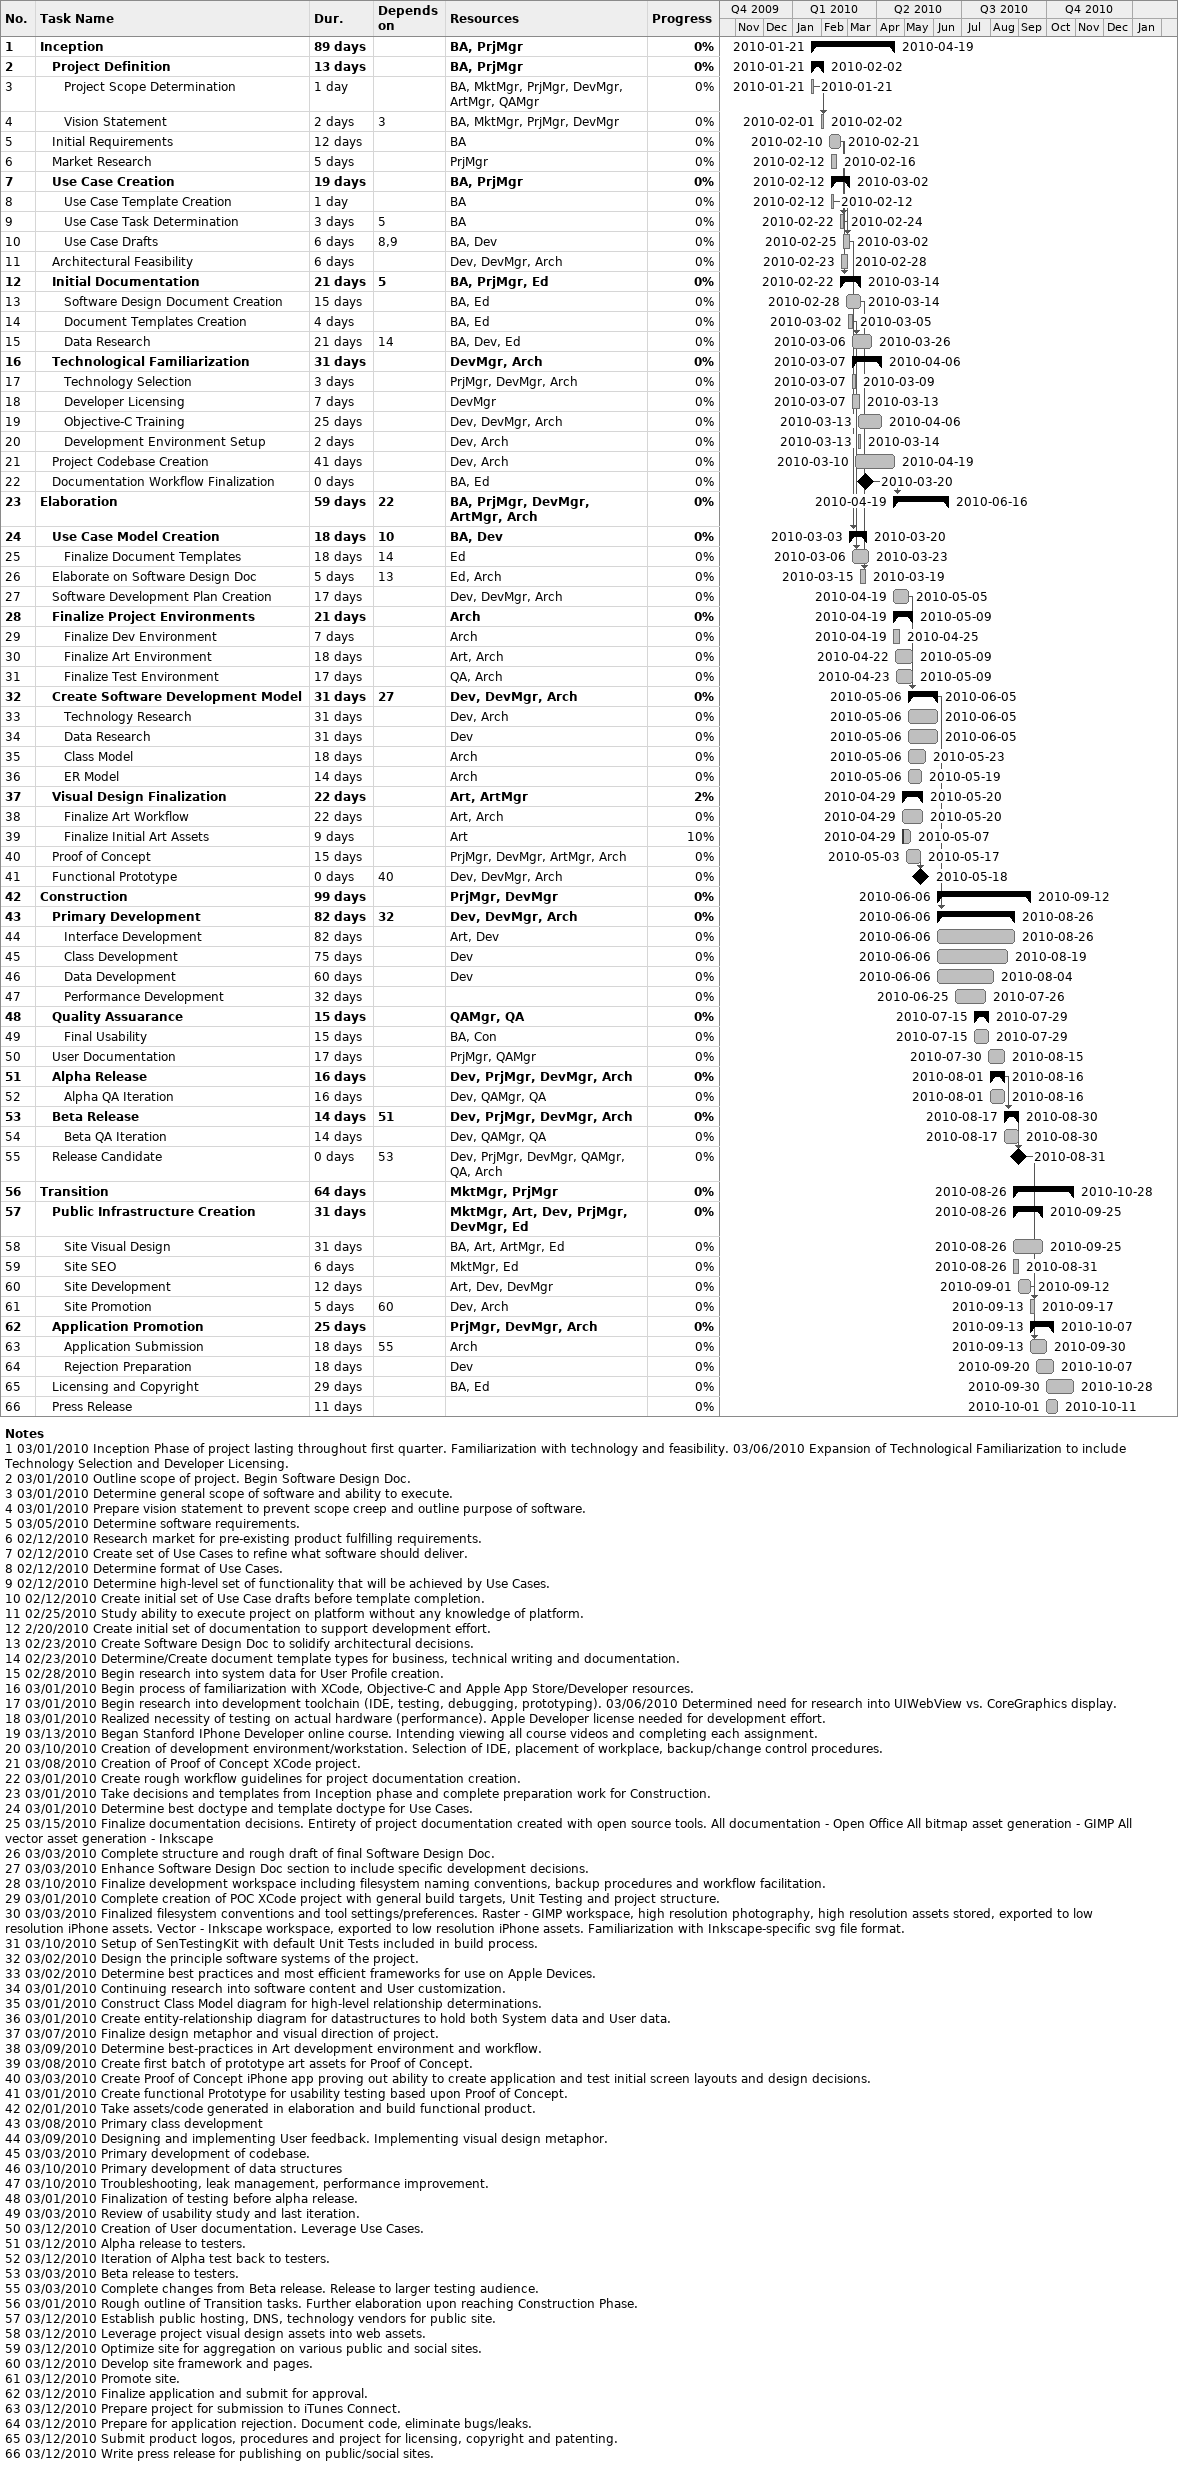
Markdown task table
| ID | Level | Task | Duration | Start | Finish | Predecessors | Resources | % complete |
|---|---|---|---|---|---|---|---|---|
| 1 | 1 | **Inception** | 89d | 2010-01-21 | 2010-04-19 |  | BA, PrjMgr | 0 |
| 2 | 2 | **Project Definition** | 13d | 2010-01-21 | 2010-02-02 |  | BA, PrjMgr | 0 |
| 3 | 3 | Project Scope Determination | 1d | 2010-01-21 | 2010-01-21 |  | BA, MktMgr, PrjMgr, DevMgr, ArtMgr, QAMgr | 0 |
| 4 | 3 | Vision Statement | 2d | 2010-02-01 | 2010-02-02 | 3 | BA, MktMgr, PrjMgr, DevMgr | 0 |
| 5 | 2 | Initial Requirements | 12d | 2010-02-10 | 2010-02-21 |  | BA | 0 |
| 6 | 2 | Market Research | 5d | 2010-02-12 | 2010-02-16 |  | PrjMgr | 0 |
| 7 | 2 | **Use Case Creation** | 19d | 2010-02-12 | 2010-03-02 |  | BA, PrjMgr | 0 |
| 8 | 3 | Use Case Template Creation | 1d | 2010-02-12 | 2010-02-12 |  | BA | 0 |
| 9 | 3 | Use Case Task Determination | 3d | 2010-02-22 | 2010-02-24 | 5 | BA | 0 |
| 10 | 3 | Use Case Drafts | 6d | 2010-02-25 | 2010-03-02 | 8, 9 | BA, Dev | 0 |
| 11 | 2 | Architectural Feasibility | 6d | 2010-02-23 | 2010-02-28 |  | Dev, DevMgr, Arch | 0 |
| 12 | 2 | **Initial Documentation** | 21d | 2010-02-22 | 2010-03-14 | 5 | BA, PrjMgr, Ed | 0 |
| 13 | 3 | Software Design Document Creation | 15d | 2010-02-28 | 2010-03-14 |  | BA, Ed | 0 |
| 14 | 3 | Document Templates Creation | 4d | 2010-03-02 | 2010-03-05 |  | BA, Ed | 0 |
| 15 | 3 | Data Research | 21d | 2010-03-06 | 2010-03-26 | 14 | BA, Dev, Ed | 0 |
| 16 | 2 | **Technological Familiarization** | 31d | 2010-03-07 | 2010-04-06 |  | DevMgr, Arch | 0 |
| 17 | 3 | Technology Selection | 3d | 2010-03-07 | 2010-03-09 |  | PrjMgr, DevMgr, Arch | 0 |
| 18 | 3 | Developer Licensing | 7d | 2010-03-07 | 2010-03-13 |  | DevMgr | 0 |
| 19 | 3 | Objective-C Training | 25d | 2010-03-13 | 2010-04-06 |  | Dev, DevMgr, Arch | 0 |
| 20 | 3 | Development Environment Setup | 2d | 2010-03-13 | 2010-03-14 |  | Dev, Arch | 0 |
| 21 | 2 | Project Codebase Creation | 41d | 2010-03-10 | 2010-04-19 |  | Dev, Arch | 0 |
| 22 | 2 | Documentation Workflow Finalization | 0d | 2010-03-20 | 2010-03-20 |  | BA, Ed | 0 |
| 23 | 1 | **Elaboration** | 59d | 2010-04-19 | 2010-06-16 | 22 | BA, PrjMgr, DevMgr, ArtMgr, Arch | 0 |
| 24 | 2 | **Use Case Model Creation** | 18d | 2010-03-03 | 2010-03-20 | 10 | BA, Dev | 0 |
| 25 | 3 | Finalize Document Templates | 18d | 2010-03-06 | 2010-03-23 | 14 | Ed | 0 |
| 26 | 2 | Elaborate on Software Design Doc | 5d | 2010-03-15 | 2010-03-19 | 13 | Ed, Arch | 0 |
| 27 | 2 | Software Development Plan Creation | 17d | 2010-04-19 | 2010-05-05 |  | Dev, DevMgr, Arch | 0 |
| 28 | 2 | **Finalize Project Environments** | 21d | 2010-04-19 | 2010-05-09 |  | Arch | 0 |
| 29 | 3 | Finalize Dev Environment | 7d | 2010-04-19 | 2010-04-25 |  | Arch | 0 |
| 30 | 3 | Finalize Art Environment | 18d | 2010-04-22 | 2010-05-09 |  | Art, Arch | 0 |
| 31 | 3 | Finalize Test Environment | 17d | 2010-04-23 | 2010-05-09 |  | QA, Arch | 0 |
| 32 | 2 | **Create Software Development Model** | 31d | 2010-05-06 | 2010-06-05 | 27 | Dev, DevMgr, Arch | 0 |
| 33 | 3 | Technology Research | 31d | 2010-05-06 | 2010-06-05 |  | Dev, Arch | 0 |
| 34 | 3 | Data Research | 31d | 2010-05-06 | 2010-06-05 |  | Dev | 0 |
| 35 | 3 | Class Model | 18d | 2010-05-06 | 2010-05-23 |  | Arch | 0 |
| 36 | 3 | ER Model | 14d | 2010-05-06 | 2010-05-19 |  | Arch | 0 |
| 37 | 2 | **Visual Design Finalization** | 22d | 2010-04-29 | 2010-05-20 |  | Art, ArtMgr | 2 |
| 38 | 3 | Finalize Art Workflow | 22d | 2010-04-29 | 2010-05-20 |  | Art, Arch | 0 |
| 39 | 3 | Finalize Initial Art Assets | 9d | 2010-04-29 | 2010-05-07 |  | Art | 10 |
| 40 | 2 | Proof of Concept | 15d | 2010-05-03 | 2010-05-17 |  | PrjMgr, DevMgr, ArtMgr, Arch | 0 |
| 41 | 2 | Functional Prototype | 0d | 2010-05-18 | 2010-05-18 | 40 | Dev, DevMgr, Arch | 0 |
| 42 | 1 | **Construction** | 99d | 2010-06-06 | 2010-09-12 |  | PrjMgr, DevMgr | 0 |
| 43 | 2 | **Primary Development** | 82d | 2010-06-06 | 2010-08-26 | 32 | Dev, DevMgr, Arch | 0 |
| 44 | 3 | Interface Development | 82d | 2010-06-06 | 2010-08-26 |  | Art, Dev | 0 |
| 45 | 3 | Class Development | 75d | 2010-06-06 | 2010-08-19 |  | Dev | 0 |
| 46 | 3 | Data Development | 60d | 2010-06-06 | 2010-08-04 |  | Dev | 0 |
| 47 | 3 | Performance Development | 32d | 2010-06-25 | 2010-07-26 |  |  | 0 |
| 48 | 2 | **Quality Assuarance** | 15d | 2010-07-15 | 2010-07-29 |  | QAMgr, QA | 0 |
| 49 | 3 | Final Usability | 15d | 2010-07-15 | 2010-07-29 |  | BA, Con | 0 |
| 50 | 2 | User Documentation | 17d | 2010-07-30 | 2010-08-15 |  | PrjMgr, QAMgr | 0 |
| 51 | 2 | **Alpha Release** | 16d | 2010-08-01 | 2010-08-16 |  | Dev, PrjMgr, DevMgr, Arch | 0 |
| 52 | 3 | Alpha QA Iteration | 16d | 2010-08-01 | 2010-08-16 |  | Dev, QAMgr, QA | 0 |
| 53 | 2 | **Beta Release** | 14d | 2010-08-17 | 2010-08-30 | 51 | Dev, PrjMgr, DevMgr, Arch | 0 |
| 54 | 3 | Beta QA Iteration | 14d | 2010-08-17 | 2010-08-30 |  | Dev, QAMgr, QA | 0 |
| 55 | 2 | Release Candidate | 0d | 2010-08-31 | 2010-08-31 | 53 | Dev, PrjMgr, DevMgr, QAMgr, QA, Arch | 0 |
| 56 | 1 | **Transition** | 64d | 2010-08-26 | 2010-10-28 |  | MktMgr, PrjMgr | 0 |
| 57 | 2 | **Public Infrastructure Creation** | 31d | 2010-08-26 | 2010-09-25 |  | MktMgr, Art, Dev, PrjMgr, DevMgr, Ed | 0 |
| 58 | 3 | Site Visual Design | 31d | 2010-08-26 | 2010-09-25 |  | BA, Art, ArtMgr, Ed | 0 |
| 59 | 3 | Site SEO | 6d | 2010-08-26 | 2010-08-31 |  | MktMgr, Ed | 0 |
| 60 | 3 | Site Development | 12d | 2010-09-01 | 2010-09-12 |  | Art, Dev, DevMgr | 0 |
| 61 | 3 | Site Promotion | 5d | 2010-09-13 | 2010-09-17 | 60 | Dev, Arch | 0 |
| 62 | 2 | **Application Promotion** | 25d | 2010-09-13 | 2010-10-07 |  | PrjMgr, DevMgr, Arch | 0 |
| 63 | 3 | Application Submission | 18d | 2010-09-13 | 2010-09-30 | 55 | Arch | 0 |
| 64 | 3 | Rejection Preparation | 18d | 2010-09-20 | 2010-10-07 |  | Dev | 0 |
| 65 | 2 | Licensing and Copyright | 29d | 2010-09-30 | 2010-10-28 |  | BA, Ed | 0 |
| 66 | 2 | Press Release | 11d | 2010-10-01 | 2010-10-11 |  |  | 0 |

Notes
- 1: 03/01/2010 Inception Phase of project lasting throughout first quarter. Familiarization with technology and feasibility. 03/06/2010 Expansion of Technological Familiarization to include Technology Selection and Developer Licensing.
- 2: 03/01/2010 Outline scope of project. Begin Software Design Doc.
- 3: 03/01/2010 Determine general scope of software and ability to execute.
- 4: 03/01/2010 Prepare vision statement to prevent scope creep and outline purpose of software.
- 5: 03/05/2010 Determine software requirements.
- 6: 02/12/2010 Research market for pre-existing product fulfilling requirements.
- 7: 02/12/2010 Create set of Use Cases to refine what software should deliver.
- 8: 02/12/2010 Determine format of Use Cases.
- 9: 02/12/2010 Determine high-level set of functionality that will be achieved by Use Cases.
- 10: 02/12/2010 Create initial set of Use Case drafts before template completion.
- 11: 02/25/2010 Study ability to execute project on platform without any knowledge of platform.
- 12: 2/20/2010 Create initial set of documentation to support development effort.
- 13: 02/23/2010 Create Software Design Doc to solidify architectural decisions.
- 14: 02/23/2010 Determine/Create document template types for business, technical writing and documentation.
- 15: 02/28/2010 Begin research into system data for User Profile creation.
- 16: 03/01/2010 Begin process of familiarization with XCode, Objective-C and Apple App Store/Developer resources.
- 17: 03/01/2010 Begin research into development toolchain (IDE, testing, debugging, prototyping). 03/06/2010 Determined need for research into UIWebView vs. CoreGraphics display.
- 18: 03/01/2010 Realized necessity of testing on actual hardware (performance). Apple Developer license needed for development effort.
- 19: 03/13/2010 Began Stanford IPhone Developer online course. Intending viewing all course videos and completing each assignment.
- 20: 03/10/2010 Creation of development environment/workstation. Selection of IDE, placement of workplace, backup/change control procedures.
- 21: 03/08/2010 Creation of Proof of Concept XCode project.
- 22: 03/01/2010 Create rough workflow guidelines for project documentation creation.
- 23: 03/01/2010 Take decisions and templates from Inception phase and complete preparation work for Construction.
- 24: 03/01/2010 Determine best doctype and template doctype for Use Cases.
- 25: 03/15/2010 Finalize documentation decisions. Entirety of project documentation created with open source tools. All documentation - Open Office All bitmap asset generation - GIMP All vector asset generation - Inkscape
- 26: 03/03/2010 Complete structure and rough draft of final Software Design Doc.
- 27: 03/03/2010 Enhance Software Design Doc section to include specific development decisions.
- 28: 03/10/2010 Finalize development workspace including filesystem naming conventions, backup procedures and workflow facilitation.
- 29: 03/01/2010 Complete creation of POC XCode project with general build targets, Unit Testing and project structure.
- 30: 03/03/2010 Finalized filesystem conventions and tool settings/preferences. Raster - GIMP workspace, high resolution photography, high resolution assets stored, exported to low resolution iPhone assets. Vector - Inkscape workspace, exported to low resolution iPhone assets. Familiarization with Inkscape-specific svg file format.
- 31: 03/10/2010 Setup of SenTestingKit with default Unit Tests included in build process.
- 32: 03/02/2010 Design the principle software systems of the project.
- 33: 03/02/2010 Determine best practices and most efficient frameworks for use on Apple Devices.
- 34: 03/01/2010 Continuing research into software content and User customization.
- 35: 03/01/2010 Construct Class Model diagram for high-level relationship determinations.
- 36: 03/01/2010 Create entity-relationship diagram for datastructures to hold both System data and User data.
- 37: 03/07/2010 Finalize design metaphor and visual direction of project.
- 38: 03/09/2010 Determine best-practices in Art development environment and workflow.
- 39: 03/08/2010 Create first batch of prototype art assets for Proof of Concept.
- 40: 03/03/2010 Create Proof of Concept iPhone app proving out ability to create application and test initial screen layouts and design decisions.
- 41: 03/01/2010 Create functional Prototype for usability testing based upon Proof of Concept.
- 42: 02/01/2010 Take assets/code generated in elaboration and build functional product.
- 43: 03/08/2010 Primary class development
- 44: 03/09/2010 Designing and implementing User feedback. Implementing visual design metaphor.
- 45: 03/03/2010 Primary development of codebase.
- 46: 03/10/2010 Primary development of data structures
- 47: 03/10/2010 Troubleshooting, leak management, performance improvement.
- 48: 03/01/2010 Finalization of testing before alpha release.
- 49: 03/03/2010 Review of usability study and last iteration.
- 50: 03/12/2010 Creation of User documentation. Leverage Use Cases.
- 51: 03/12/2010 Alpha release to testers.
- 52: 03/12/2010 Iteration of Alpha test back to testers.
- 53: 03/03/2010 Beta release to testers.
- 55: 03/03/2010 Complete changes from Beta release. Release to larger testing audience.
- 56: 03/01/2010 Rough outline of Transition tasks. Further elaboration upon reaching Construction Phase.
- 57: 03/12/2010 Establish public hosting, DNS, technology vendors for public site.
- 58: 03/12/2010 Leverage project visual design assets into web assets.
- 59: 03/12/2010 Optimize site for aggregation on various public and social sites.
- 60: 03/12/2010 Develop site framework and pages.
- 61: 03/12/2010 Promote site.
- 62: 03/12/2010 Finalize application and submit for approval.
- 63: 03/12/2010 Prepare project for submission to iTunes Connect.
- 64: 03/12/2010 Prepare for application rejection. Document code, eliminate bugs/leaks.
- 65: 03/12/2010 Submit product logos, procedures and project for licensing, copyright and patenting.
- 66: 03/12/2010 Write press release for publishing on public/social sites.
